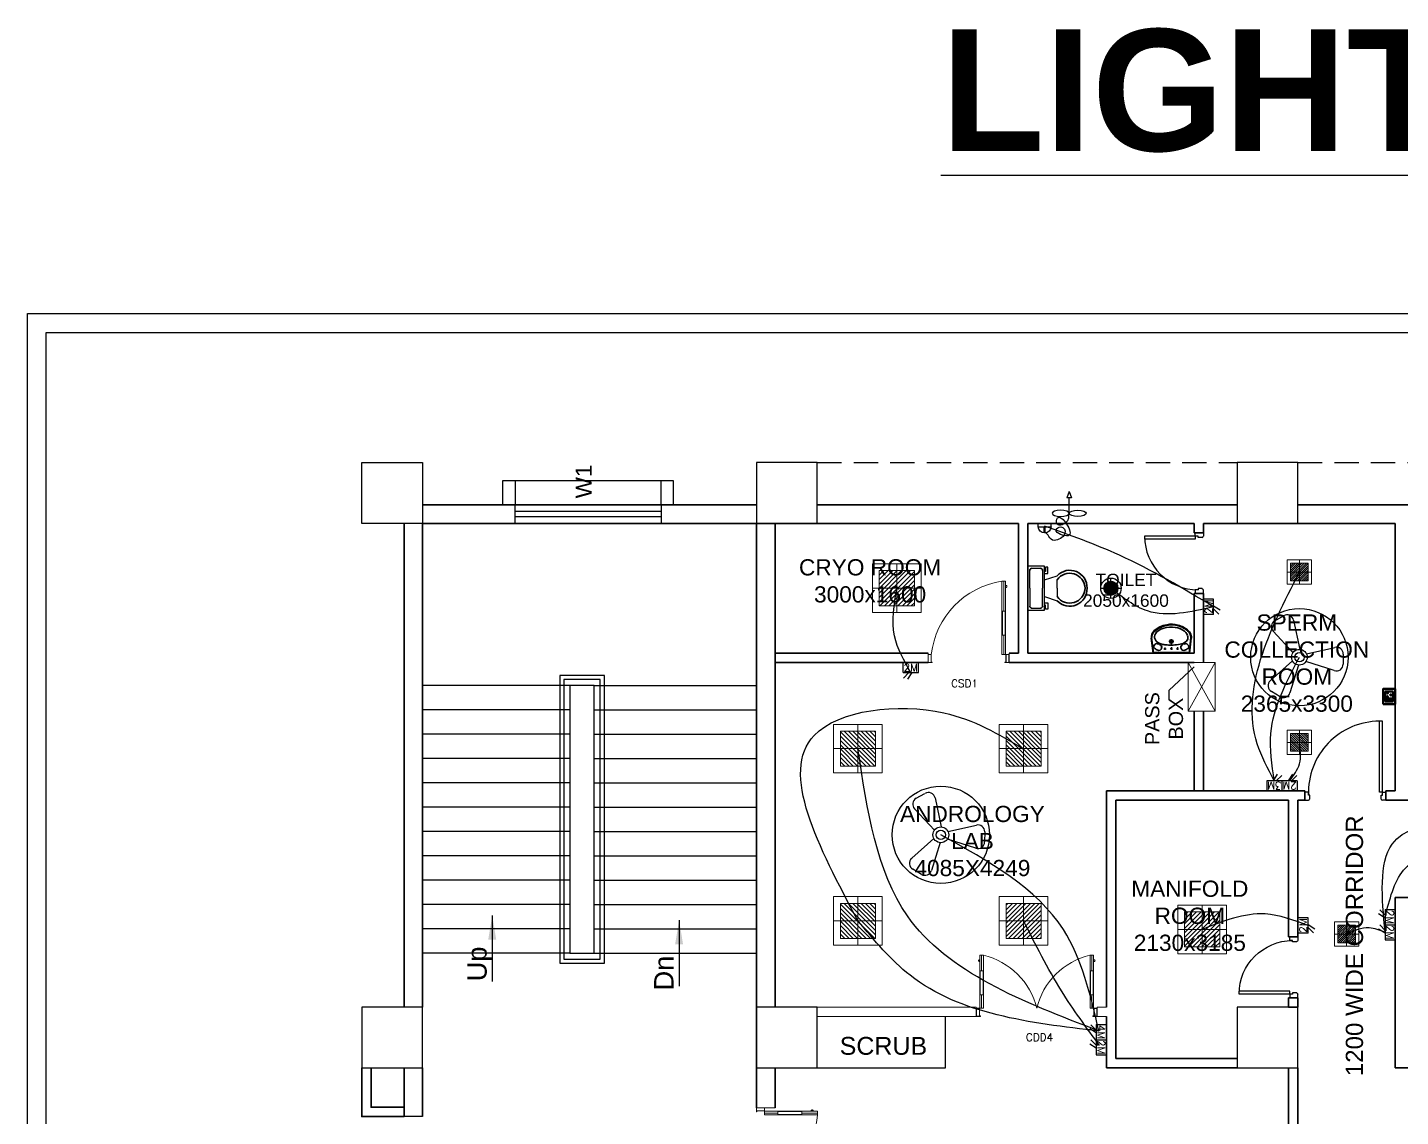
# Model space of a CAD drawing. Extents: x 3550807 to 4078732, y -628171 to -515859.
# Drawn here: x 3604456 to 3621383, y -529289 to -515859 of the extents above; entities that cross this region are included whole.
import ezdxf
from ezdxf.enums import TextEntityAlignment as Align

# ---------------------------------------------------------------- set-up
doc = ezdxf.new("R2010")
doc.units = 0
doc.header["$LTSCALE"] = 6
doc.header["$MEASUREMENT"] = 0
doc.linetypes.add('CONTINU', pattern=[0])
doc.linetypes.add('HIDDEN', pattern=[0.375, 0.25, -0.125])
doc.layers.get('0').update_dxf_attribs({"linetype": 'CONTINUOUS'})
for name, color, linetype, lineweight in [('1200 Door', 144, 'CONTINUOUS', 5), ('Double Leaf Door', 4, 'CONTINUOUS', 18), ('ELE-1 NO 6-16A RAW POWER SOCKET', 1, 'CONTINUOUS', 0), ('ELE-24W EMERGENCY  LED LIGHT', 5, 'CONTINUOUS', 18), ('ELE-24W LED LIGHT', 1, 'CONTINUOUS', 18), ('ELE-36W EMERGENCY  LED LIGHT', 7, 'CONTINUOUS', 18), ('ELE-36W LED LIGHT', 210, 'CONTINUOUS', 18), ('Single Leaf Door', 4, 'CONTINUOUS', 18), ('WALL', 10, 'CONTINUOUS', 35), ('WIN', 151, 'CONTINUOUS', 9)]:
    doc.layers.add(name, color=color, linetype=linetype, lineweight=lineweight)
for name, color, linetype in [('24W RAW POWER', 1, 'CONTINUOUS'), ('24W UPS POWER LIGHT', 5, 'CONTINUOUS'), ('BLOCK HACTH', 10, 'CONTINUOUS'), ('Chajja', 7, 'CONTINUOUS'), ('COL', 5, 'CONTINUOUS'), ('DIM', 7, 'CONTINUOUS'), ('DOOR', 44, 'CONTINUOUS'), ('ELE 36W EMERGENCY LIGHT', 5, 'CONTINUOUS'), ('ELE 36W LED LIGHT', 6, 'CONTINUOUS'), ('ELE-1200MM CEILINGFAN', 6, 'CONTINUOUS'), ('ELE-12W LED', 1, 'CONTINUOUS'), ('ELE-12W LED @ 1', 1, 'CONTINUOUS'), ('ELE-2M RAW P.SB', 40, 'CONTINUOUS'), ('ELE-2M UPS P.SB', 3, 'CONTINUOUS'), ('ELE-3M RAW P.SB', 40, 'CONTINUOUS'), ('ELE-4M RAW P.SB', 7, 'CONTINUOUS'), ('ELE-EXHAUST FAN', 10, 'CONTINUOUS'), ('furniture', 33, 'CONTINUOUS'), ('JOINERY', 7, 'CONTINUOUS'), ('Railing', 21, 'CONTINUOUS'), ('Staircase', 7, 'CONTINUOUS'), ('TITLE', 7, 'CONTINUOUS'), ('walls', 1, 'CONTINUOUS'), ('Window', 161, 'CONTINUOUS')]:
    doc.layers.add(name, color=color, linetype=linetype)
doc.layers.add('ELE-LIGHTING WIRING', color=7, linetype='CONTINUOUS', true_color=0x63d7b6)
doc.styles.add('ARI', font='arial.ttf')
doc.styles.add('ARIAL', font='arial.ttf')
doc.styles.add('ROMANS', font='romans.shx')
doc.styles.get("Standard").update_dxf_attribs({"font": 'SIMPLEX'})
doc.dimstyles.new('int. dim', dxfattribs={"dimtxt": 900, "dimasz": 450, "dimexe": 150, "dimexo": 150, "dimgap": 150, "dimtad": 0, "dimdec": 0, "dimzin": 12, "dimdsep": 46, "dimtxsty": 'ARI', "dimblk": 'ARCHTICK', "dimcen": 1.5, "dimdle": 150, "dimclrd": 256, "dimclre": 256, "dimclrt": 7, "dimazin": 0, "dimtfac": 1, "dimtdec": 0, "dimtix": 1, "dimtmove": 2, "dimatfit": 3, "dimfxl": 0, "dimtolj": 1, "dimtzin": 0, "dimlwd": -1, "dimlwe": -1, "dimarcsym": 0})
doc.dimstyles.new('TEXT', dxfattribs={"dimscale": 0, "dimtxt": 500, "dimasz": 100, "dimexe": 75, "dimexo": 100, "dimgap": 50, "dimtad": 0, "dimdec": 0, "dimzin": 0, "dimdsep": 46, "dimtxsty": 'ARIAL', "dimblk": 'OBLIQUE', "dimcen": 0.09, "dimdle": 100, "dimclrd": 256, "dimclre": 256, "dimclrt": 6, "dimadec": 0, "dimazin": 0, "dimtfac": 1, "dimtdec": 0, "dimtofl": 0, "dimtmove": 2, "dimatfit": 3, "dimfxl": 0, "dimfrac": 2, "dimtolj": 1, "dimtzin": 0, "dimarcsym": 0})

# ---------------------------------------------------------------- blocks, each defined once
blk = doc.blocks.new('_ArchTick')
at = {"color": 0, "linetype": 'ByBlock', "const_width": 0.15}
blk.add_lwpolyline([(-0.5, -0.5), (0.5, 0.5)], dxfattribs=at)
blk = doc.blocks.new('A$C19B8274B')
at = {"layer": 'DOOR', "color": 8}
for p, q in [((-45, 925), (-80, 925)), ((-80, 50), (-80, 925)), ((-45, 50), (-45, 925)), ((-45, 50), (-80, 50)), ((-955, -50), (-955, -47.5)), ((-940, -35), (-942.5, -35)), ((-60, -35), (-57.5, -35)), ((-45, -50), (-45, -47.5))]:
    blk.add_line(p, q, dxfattribs=at)
for points in [[(-940, 15), (-955, 15), (-955, 50), (-1000, 50), (-1000, -50), (-955, -50)], [(-940, -35), (-940, 15)], [(-60, 15), (-45, 15), (-45, 50), (0, 50), (0, -50), (-45, -50)], [(-60, -35), (-60, 15)]]:
    blk.add_lwpolyline(points, dxfattribs=at)
for centre, radius, start, end in [((-80, 50), 875, 90, 182.29244), ((-955, -35), 12.5, 270, 0), ((-45, -35), 12.5, 180, 270)]:
    blk.add_arc(centre, radius, start, end, dxfattribs=at)
blk = doc.blocks.new('750')
at = {"layer": 'DOOR', "color": 8}
for p, q in [((-50, 705), (-47.5, 705)), ((-35, 690), (-35, 692.5)), ((-50, 45), (-47.5, 45)), ((-35, 60), (-35, 57.5)), ((50, 45), (50, 80)), ((50, 80), (675, 80)), ((50, 45), (675, 45)), ((675, 45), (675, 80))]:
    blk.add_line(p, q, dxfattribs=at)
for points in [[(15, 690), (15, 705), (50, 705), (50, 750), (-50, 750), (-50, 705)], [(-35, 690), (15, 690)], [(15, 60), (15, 45), (50, 45), (50, 0), (-50, 0), (-50, 45)], [(-35, 60), (15, 60)]]:
    blk.add_lwpolyline(points, dxfattribs=at)
for centre, radius, start, end in [((-35, 705), 12.5, 180, 270), ((15, 45), 660, 0, 90), ((-35, 45), 12.5, 90, 180)]:
    blk.add_arc(centre, radius, start, end, dxfattribs=at)
blk = doc.blocks.new('_Oblique')
at = {"color": 0, "linetype": 'ByBlock', "lineweight": -2}
blk.add_line((-0.5, -0.5), (0.5, 0.5), dxfattribs=at)
blk = doc.blocks.new('1500x2100x100 DD')
at = {"layer": 'Double Leaf Door'}
for points in [[(49, 264), (54, 264), (54, 560), (49, 560)], [(93, 560), (88, 560), (88, 264), (93, 264)], [(1407, 560), (1412, 560), (1412, 264), (1407, 264)], [(1451, 264), (1446, 264), (1446, 560), (1451, 560)]]:
    blk.add_hatch(color=6, dxfattribs=at).paths.add_polyline_path(points)
at = {"layer": 'Double Leaf Door', "color": 8}
for p, q in [((35, 697), (35, 679)), ((49, 699), (37, 699)), ((49, 100), (49, 754)), ((49, 754), (93, 754)), ((49, 699), (49, 677)), ((71, 560), (71, 754)), ((93, 754), (93, 100)), ((1451, 754), (1407, 754)), ((1407, 754), (1407, 100)), ((1429, 560), (1429, 754)), ((1451, 100), (1451, 754)), ((1451, 699), (1463, 699)), ((1451, 699), (1451, 677)), ((1465, 697), (1465, 679)), ((37, 677), (49, 677)), ((1463, 677), (1451, 677)), ((71, 100), (71, 264)), ((1429, 100), (1429, 264)), ((5, 100), (5, 0)), ((45, 100), (5, 100)), ((5, 0), (45, 0)), ((7, 98), (7, 2)), ((43, 98), (7, 98)), ((7, 2), (45, 2)), ((43, 3), (43, 98)), ((55, 3), (43, 3)), ((45, 5), (45, 100)), ((57, 5), (45, 5)), ((45, 2), (55, 2)), ((45, 0), (57, 0)), ((93, 100), (49, 100)), ((55, 2), (55, 3)), ((57, 0), (57, 5)), ((1407, 100), (1451, 100)), ((1443, 0), (1443, 5)), ((1443, 5), (1455, 5)), ((1455, 0), (1443, 0)), ((1445, 2), (1445, 3)), ((1445, 3), (1457, 3)), ((1455, 2), (1445, 2)), ((1455, 5), (1455, 100)), ((1455, 100), (1495, 100)), ((1493, 2), (1455, 2)), ((1495, 0), (1455, 0)), ((1457, 3), (1457, 98)), ((1457, 98), (1493, 98)), ((1493, 98), (1493, 2)), ((1495, 100), (1495, 0))]:
    blk.add_line(p, q, dxfattribs=at)
at = {"layer": 'Double Leaf Door', "color": 6}
for p, q in [((93, 560), (49, 560)), ((49, 560), (49, 264)), ((54, 264), (54, 560)), ((88, 264), (88, 560)), ((93, 264), (93, 560)), ((1407, 264), (1407, 560)), ((1407, 560), (1451, 560)), ((1412, 264), (1412, 560)), ((1446, 264), (1446, 560)), ((1451, 560), (1451, 264)), ((49, 264), (93, 264)), ((1451, 264), (1407, 264))]:
    blk.add_line(p, q, dxfattribs=at)
at = {"layer": 'Double Leaf Door', "color": 6, "ltscale": 100}
for p, q in [((88, 560), (88, 264)), ((1412, 560), (1412, 264))]:
    blk.add_line(p, q, dxfattribs=at)
at = {"layer": 'Double Leaf Door', "color": 6}
for points in [[(49, 560), (49, 264), (54, 264), (54, 560), (49, 560)], [(93, 560), (93, 264), (88, 264), (88, 560), (93, 560)], [(1407, 560), (1407, 264), (1412, 264), (1412, 560), (1407, 560)], [(1451, 560), (1451, 264), (1446, 264), (1446, 560), (1451, 560)]]:
    blk.add_lwpolyline(points, dxfattribs=at)
at = {"layer": 'Double Leaf Door', "ltscale": 5000}
for points in [[(49, 560), (49, 264), (54, 264), (54, 560), (49, 560)], [(1451, 560), (1451, 264), (1446, 264), (1446, 560), (1451, 560)]]:
    blk.add_lwpolyline(points, dxfattribs=at)
at = {"layer": 'Double Leaf Door', "color": 8}
for centre, radius, start, end in [((35, 688), 3.72, 90, 270), ((37, 697), 1.98, 90, 180), ((37, 679), 1.98, 180, 270), ((-111, -108), 886, 13.5745, 76.6836), ((1611, -108), 886, 103.3164, 166.4255), ((1463, 697), 1.98, 0, 90), ((1463, 679), 1.98, 270, 0), ((1465, 688), 3.72, 270, 90)]:
    blk.add_arc(centre, radius, start, end, dxfattribs=at)
blk = doc.blocks.new('1800x100')
at = {"layer": 'Double Leaf Door'}
for points in [[(101628, -31395), (101633, -31395), (101633, -31098), (101628, -31098)], [(101672, -31098), (101667, -31098), (101667, -31395), (101672, -31395)], [(103256, -31098), (103261, -31098), (103261, -31395), (103256, -31395)], [(103300, -31395), (103295, -31395), (103295, -31098), (103300, -31098)]]:
    blk.add_hatch(color=6, dxfattribs=at).paths.add_polyline_path(points)
at = {"layer": 'Double Leaf Door', "color": 8}
for p, q in [((101613, -30962), (101613, -30980)), ((101628, -30960), (101615, -30960)), ((101628, -31558), (101628, -30904)), ((101628, -30904), (101672, -30904)), ((101628, -30960), (101628, -30982)), ((101650, -31098), (101650, -30904)), ((101672, -30904), (101672, -31558)), ((103300, -30904), (103256, -30904)), ((103256, -30904), (103256, -31558)), ((103278, -31098), (103278, -30904)), ((103300, -31558), (103300, -30904)), ((103300, -30960), (103312, -30960)), ((103300, -30960), (103300, -30982)), ((103314, -30962), (103314, -30980)), ((101615, -30982), (101628, -30982)), ((103312, -30982), (103300, -30982)), ((101650, -31558), (101650, -31395)), ((103278, -31558), (103278, -31395)), ((101584, -31558), (101584, -31658)), ((101624, -31558), (101584, -31558)), ((101586, -31560), (101586, -31656)), ((101622, -31560), (101586, -31560)), ((101622, -31655), (101622, -31560)), ((101624, -31654), (101624, -31558)), ((101636, -31654), (101624, -31654)), ((101672, -31558), (101628, -31558)), ((101636, -31658), (101636, -31654)), ((103256, -31558), (103300, -31558)), ((103292, -31658), (103292, -31654)), ((103292, -31654), (103304, -31654)), ((103304, -31654), (103304, -31558)), ((103304, -31558), (103344, -31558)), ((103306, -31655), (103306, -31560)), ((103306, -31560), (103342, -31560)), ((103342, -31560), (103342, -31656)), ((103344, -31558), (103344, -31658)), ((101584, -31658), (101624, -31658)), ((101586, -31656), (101624, -31656)), ((101634, -31655), (101622, -31655)), ((101624, -31656), (101634, -31656)), ((101624, -31658), (101636, -31658)), ((101634, -31656), (101634, -31655)), ((103304, -31658), (103292, -31658)), ((103294, -31656), (103294, -31655)), ((103294, -31655), (103306, -31655)), ((103304, -31656), (103294, -31656)), ((103342, -31656), (103304, -31656)), ((103344, -31658), (103304, -31658))]:
    blk.add_line(p, q, dxfattribs=at)
at = {"layer": 'Double Leaf Door', "color": 6}
for p, q in [((101672, -31098), (101628, -31098)), ((101628, -31098), (101628, -31395)), ((101633, -31395), (101633, -31098)), ((101667, -31395), (101667, -31098)), ((101672, -31395), (101672, -31098)), ((103256, -31395), (103256, -31098)), ((103256, -31098), (103300, -31098)), ((103261, -31395), (103261, -31098)), ((103295, -31395), (103295, -31098)), ((103300, -31098), (103300, -31395)), ((101628, -31395), (101672, -31395)), ((103300, -31395), (103256, -31395))]:
    blk.add_line(p, q, dxfattribs=at)
at = {"layer": 'Double Leaf Door', "color": 6, "ltscale": 100}
for p, q in [((101667, -31098), (101667, -31395)), ((103261, -31098), (103261, -31395))]:
    blk.add_line(p, q, dxfattribs=at)
at = {"layer": 'Double Leaf Door', "color": 6}
for points in [[(101628, -31098), (101628, -31395), (101633, -31395), (101633, -31098), (101628, -31098)], [(101672, -31098), (101672, -31395), (101667, -31395), (101667, -31098), (101672, -31098)], [(103256, -31098), (103256, -31395), (103261, -31395), (103261, -31098), (103256, -31098)], [(103300, -31098), (103300, -31395), (103295, -31395), (103295, -31098), (103300, -31098)]]:
    blk.add_lwpolyline(points, dxfattribs=at)
at = {"layer": 'Double Leaf Door', "ltscale": 5000}
for points in [[(101628, -31098), (101628, -31395), (101633, -31395), (101633, -31098), (101628, -31098)], [(103300, -31098), (103300, -31395), (103295, -31395), (103295, -31098), (103300, -31098)]]:
    blk.add_lwpolyline(points, dxfattribs=at)
at = {"layer": 'Double Leaf Door', "color": 8}
for centre, radius, start, end in [((101613, -30971), 3.72, 90, 270), ((101615, -30962), 1.98, 90, 180), ((101602, -31796), 894, 15.3848, 85.5115), ((103269, -31727), 822, 90.8957, 168.2081), ((103312, -30962), 1.98, 0, 90), ((103314, -30971), 3.72, 270, 90), ((101615, -30980), 1.98, 180, 270), ((103312, -30980), 1.98, 270, 0)]:
    blk.add_arc(centre, radius, start, end, dxfattribs=at)
blk = doc.blocks.new('1000x2100x100 SD')
at = {"layer": 'Single Leaf Door'}
for points in [[(44, 339), (49, 339), (49, 635), (44, 635)], [(88, 635), (83, 635), (83, 339), (88, 339)]]:
    blk.add_hatch(color=6, dxfattribs=at).paths.add_polyline_path(points)
at = {"layer": 'Single Leaf Door', "color": 8}
for p, q in [((30, 947), (30, 929)), ((44, 949), (32, 949)), ((32, 927), (44, 927)), ((44, 100), (44, 1004)), ((44, 1004), (88, 1004)), ((44, 949), (44, 927)), ((66, 635), (66, 1004)), ((88, 1004), (88, 100)), ((66, 100), (66, 339)), ((0, 100), (0, 0)), ((40, 100), (0, 100)), ((0, 0), (40, 0)), ((2, 98), (2, 2)), ((38, 98), (2, 98)), ((2, 2), (40, 2)), ((38, 3), (38, 98)), ((50, 3), (38, 3)), ((40, 5), (40, 100)), ((52, 5), (40, 5)), ((40, 2), (50, 2)), ((40, 0), (52, 0)), ((88, 100), (44, 100)), ((50, 2), (50, 3)), ((52, 0), (52, 5)), ((948, 5), (960, 5)), ((948, 0), (948, 5)), ((960, 0), (948, 0)), ((950, 3), (962, 3)), ((950, 2), (950, 3)), ((960, 2), (950, 2)), ((960, 5), (960, 100)), ((960, 100), (1000, 100)), ((998, 2), (960, 2)), ((1000, 0), (960, 0)), ((962, 3), (962, 98)), ((962, 98), (998, 98)), ((998, 98), (998, 2)), ((1000, 100), (1000, 0))]:
    blk.add_line(p, q, dxfattribs=at)
at = {"layer": 'Single Leaf Door', "color": 6}
for p, q in [((88, 635), (44, 635)), ((44, 635), (44, 339)), ((49, 339), (49, 635)), ((83, 339), (83, 635)), ((88, 339), (88, 635)), ((44, 339), (88, 339))]:
    blk.add_line(p, q, dxfattribs=at)
at = {"layer": 'Single Leaf Door', "color": 6, "ltscale": 100}
blk.add_line((83, 635), (83, 339), dxfattribs=at)
at = {"layer": 'Single Leaf Door', "color": 6}
for points in [[(44, 635), (44, 339), (49, 339), (49, 635), (44, 635)], [(88, 635), (88, 339), (83, 339), (83, 635), (88, 635)]]:
    blk.add_lwpolyline(points, dxfattribs=at)
at = {"layer": 'Single Leaf Door', "ltscale": 5000}
blk.add_lwpolyline([(44, 635), (44, 339), (49, 339), (49, 635), (44, 635)], dxfattribs=at)
at = {"layer": 'Single Leaf Door', "color": 8}
for centre, radius, start, end in [((30, 938), 3.72, 90, 270), ((32, 947), 1.98, 90, 180), ((32, 929), 1.98, 180, 270), ((-69, -20), 1036, 6.6418, 81.2791)]:
    blk.add_arc(centre, radius, start, end, dxfattribs=at)
blk = doc.blocks.new('rhej')
at = {"color": 8, "lineweight": 25}
for p, q in [((272, 189), (272, 266)), ((272, 266), (298, 266)), ((310, 189), (272, 189)), ((298, 266), (298, 215)), ((298, 215), (310, 215)), ((310, 279), (310, -264)), ((517, 279), (310, 279)), ((336, 228), (336, 8)), ((466, 254), (362, 254)), ((491, 8), (491, 228)), ((517, 8), (517, 279)), ((310, 111), (155, 163)), ((155, 8), (155, 111)), ((155, 8), (155, -96)), ((336, -212), (336, 8)), ((491, 8), (491, -212)), ((517, -264), (517, 8)), ((310, -96), (155, -147)), ((272, -173), (272, -251)), ((310, -173), (272, -173)), ((272, -251), (298, -251)), ((298, -251), (298, -199)), ((298, -199), (310, -199)), ((310, -264), (517, -264)), ((466, -238), (362, -238))]:
    blk.add_line(p, q, dxfattribs=at)
at = {"color": 8, "extrusion": (0, 0, -1)}
for centre, major_axis, start_param, end_param in [((0, 16), (151, -151), 2.319632, 4.738539), ((1, 2), (-134, -134), 0.814663, 3.31238), ((359, 231), (-16.2, -16.2), 0.643501, 2.498091), ((469, 231), (16.2, -16.2), 3.785094, 5.639684), ((0, 0), (-151, -151), 4.686239, 7.105146), ((1, 13), (-134, -134), 4.541602, 7.039318), ((359, -215), (-16.2, -16.2), -0.927295, 0.927295), ((469, -215), (16.2, -16.2), 5.35589, 7.21048)]:
    blk.add_ellipse(centre, major_axis=major_axis, ratio=1, start_param=start_param, end_param=end_param, dxfattribs=at)
blk = doc.blocks.new('u46')
at = {"color": 8, "lineweight": 25}
for p, q in [((-10, 228), (175, 249)), ((-10, 220), (181, 242)), ((-1, -209), (1, 209)), ((57, 81), (29, 81)), ((62, 2), (29, 2)), ((44, 93), (44, 67)), ((44, 14), (44, -13)), ((163, 3), (102, 3)), ((133, -27), (133, 33)), ((62, -73), (29, -73)), ((44, -61), (44, -87)), ((-10, -216), (181, -238)), ((-10, -224), (175, -245))]:
    blk.add_line(p, q, dxfattribs=at)
at = {"color": 8, "extrusion": (0, 0, -1)}
for centre, major_axis, start_param, end_param in [((56, 154), (0, 34), 4.33982, 5.202657), ((145, 128), (1, 126), -1.238036, -0.892193), ((66, 199), (0, 20.7), -1.101507, 0.481509), ((57, 163), (-0.3, 56.9), 0.324902, 0.965135), ((208, 103), (0, 110), -1.431017, -0.436146), ((110, 167), (-6.08, 6.08), 4.867594, 6.265028), ((90, 185), (0, 17.9), 0.880684, 2.260744), ((190, 138), (0, 70.9), -0.405199, 0.56573), ((188, 150), (0, 99.5), -0.132539, 0.848731), ((186, 148), (0.1, 94.4), -0.049658, 0.838116), ((154, 79), (0, 140), 0.557563, 1.193786), ((57, 20), (0, 275), 0.806541, 1.180915), ((50, 14), (0, 294), 0.809856, 1.41441), ((65, 170), (0.3, 49.2), 3.359735, 4.09512), ((44, 81), (0.02, 6.43), 3.139035, 9.42222), ((44, 2), (0.08, 6.43), 3.12883, 9.412015), ((62, 153), (0, 31.9), 2.620328, 3.422401), ((104, 118), (-0.2, 26.8), -1.278641, -0.487266), ((820, -1), (0, 732), -1.56667, -1.474079), ((888, 37), (1, 801), 4.558159, 4.668067), ((96, 136), (0, 7.39), -0.727724, 1.373337), ((387, 48), (0, 296), -1.495794, -1.328336), ((110, 165), (5.47, 5.47), 2.097053, 3.541809), ((133, 3), (0, 21.6), 3.141254, 9.424439), ((133, 3), (-0.1, 15.5), 3.145308, 9.428493), ((133, 3), (0, 10.9), 3.142047372431534, 9.42523267961112), ((13, 7), (0, 298), 1.141495, 1.637774), ((35, 3), (0, 303), 1.155365, 1.952189), ((72, -2), (0, 274), 1.346594, 1.865175), ((56, -148), (0, 34), 4.222121, 5.084958), ((65, -164), (0.1, 49.2), -0.960797, -0.225412), ((145, -122), (0, 126), 4.027191, 4.373034), ((44, -73), (0.02, 6.43), 3.139035, 9.42222), ((62, -147), (-0.1, 31.9), -0.276767, 0.525307), ((104, -111), (0.2, 26.8), 3.628858, 4.420234), ((97, -128), (-0.03, 8.55), 1.455188, 3.796569), ((263, -74), (0, 167), 4.181112, 4.641559), ((110, -161), (-6.08, 6.08), 4.730546, 6.12798), ((111, -159), (6.17, 6.17), 4.354779, 6.027124), ((90, -178), (0, 17.9), 0.880848, 2.260908), ((193, -126), (0, 80.1), 3.554495, 4.299548), ((163, -80), (0, 126), 2.054055, 2.802751), ((56, -13), (0, 287), 1.808981, 2.322804), ((62, -11), (0, 247), 1.579809, 2.112792), ((124, -52), (0, 200), 1.868215, 2.281789), ((66, -193), (0, 20.7), 2.661884, 4.2449), ((57, -157), (0.3, 56.9), 2.176458, 2.816691), ((181, -107), (0, 94.7), 2.890537, 3.362984), ((185, -162), (-0.1, 83.2), 2.850118, 3.264751), ((188, -160), (0, 78.1), 2.562376, 3.231693), ((187, -138), (0, 106), 2.310552, 2.942572), ((172, -117), (0, 123), 2.127435, 2.640092)]:
    blk.add_ellipse(centre, major_axis=major_axis, ratio=1, start_param=start_param, end_param=end_param, dxfattribs=at)
blk = doc.blocks.new('2M UPS SB')
at = {"layer": 'ELE-2M UPS P.SB', "color": 3}
for p, q in [((-134, 160), (-69, 265)), ((-88, 160), (-3, 245)), ((-240, 160), (-240, 0)), ((0, 160), (-240, 160)), ((0, 160), (0, 0))]:
    blk.add_line(p, q, dxfattribs=at)
blk.add_text('2M', height=120, rotation=180, dxfattribs=at).set_placement((-6, 143))
blk = doc.blocks.new('A$C07FB25EA')
at = {"layer": 'ELE-1200MM CEILINGFAN', "color": 3}
for p, q in [((0.26, 2.64), (3.17, 12.07)), ((6.53, 13.37), (9.47, 11.64)), ((9.84, 7.94), (2.36, 1.21)), ((-14.84, -1.03), (-14.81, 2.38)), ((-11.8, 4.55), (-2.22, 1.44)), ((-2.41, -1.1), (-12.04, -3.29)), ((1.96, -12.49), (-0.13, -2.65)), ((2.16, -1.54), (8.87, -8.78)), ((8.31, -12.34), (5.35, -14.02))]:
    blk.add_line(p, q, dxfattribs=at)
at = {"layer": 'ELE-1200MM CEILINGFAN', "color": 5, "ltscale": 10}
blk.add_circle((0, 0), 16.45, dxfattribs=at)
at = {"layer": 'ELE-1200MM CEILINGFAN', "color": 3}
for radius in [2.65, 1.58]:
    blk.add_circle((0, 0), radius, dxfattribs=at)
for centre, start, end in [((5.36, 11.38), 59.5281, 162.5229), ((8.3, 9.66), 311.9493, 59.5281), ((-12.51, 2.36), 71.9493, 179.5281), ((-12.54, -1.05), 179.5281, 282.5229), ((7.18, -10.34), 299.5281, 42.5229), ((4.21, -12.02), 191.9493, 299.5281)]:
    blk.add_arc(centre, 2.3, start, end, dxfattribs=at)
blk = doc.blocks.new('ELE.EMERGENCY 40W LED LIGHT')
at = {"layer": 'ELE-36W EMERGENCY  LED LIGHT'}
h = blk.add_hatch(dxfattribs=at)
h.set_pattern_fill('ANSI31', color=5, scale=300, style=0)
h.paths.add_polyline_path([(-208, -208), (-208, 208), (208, 208), (208, -208)])
for p, q in [((0, 288), (0, -288)), ((-288, 0), (288, 0))]:
    blk.add_line(p, q, dxfattribs=at)
for points in [[(-288, -288), (-288, 288), (288, 288), (288, -288)], [(-208, -208), (-208, 208), (208, 208), (208, -208)]]:
    blk.add_lwpolyline(points, close=True, dxfattribs=at)
blk = doc.blocks.new('light300x600')
at = {"layer": 'ELE-36W LED LIGHT', "lineweight": 0}
for p, q in [((918215, -78407), (918215, -79007)), ((918815, -78407), (918215, -78407)), ((918298, -78491), (918299, -78491)), ((918298, -78544), (918352, -78491)), ((918298, -78597), (918405, -78491)), ((918298, -78650), (918458, -78491)), ((918298, -78703), (918511, -78491)), ((918298, -78756), (918564, -78491)), ((918298, -78809), (918617, -78491)), ((918298, -78862), (918670, -78491)), ((918298, -78916), (918723, -78491)), ((918298, -78491), (918298, -78924)), ((918731, -78491), (918298, -78491)), ((918343, -78924), (918731, -78536)), ((918515, -78407), (918515, -79007)), ((918731, -78924), (918731, -78491)), ((918815, -79007), (918815, -78407)), ((918215, -78707), (918815, -78707)), ((918396, -78924), (918731, -78589)), ((918449, -78924), (918731, -78642)), ((918502, -78924), (918731, -78695)), ((918555, -78924), (918731, -78748)), ((918608, -78924), (918731, -78801)), ((918661, -78924), (918731, -78854)), ((918215, -79007), (918815, -79007)), ((918298, -78924), (918731, -78924)), ((918714, -78924), (918731, -78907))]:
    blk.add_line(p, q, dxfattribs=at)
blk = doc.blocks.new('24w led light')
at = {"layer": 'ELE-24W LED LIGHT', "color": 1, "lineweight": 0}
for p, q in [((159, 159), (-160, 159)), ((-160, 159), (-160, -160)), ((115, 115), (-116, 115)), ((-116, 115), (-116, -116)), ((110, -116), (-116, 110)), ((82, -116), (-116, 82)), ((54, -116), (-116, 54)), ((26, -116), (-116, 26)), ((115, -92), (-92, 115)), ((115, -64), (-64, 115)), ((115, -35), (-35, 115)), ((115, -7), (-7, 115)), ((-1, -160), (-1, 159)), ((115, 21), (21, 115)), ((115, 49), (49, 115)), ((115, 77), (77, 115)), ((115, 106), (106, 115)), ((115, -116), (115, 115)), ((159, -160), (159, 159)), ((-160, -1), (159, -1)), ((-160, -160), (159, -160)), ((-3, -116), (-116, -3)), ((-31, -116), (-116, -31)), ((-59, -116), (-116, -59)), ((-87, -116), (-116, -87)), ((-115, -116), (-116, -115)), ((-116, -116), (115, -116))]:
    blk.add_line(p, q, dxfattribs=at)
blk = doc.blocks.new('24w led emeregency')
at = {"layer": 'ELE-24W EMERGENCY  LED LIGHT'}
h = blk.add_hatch(dxfattribs=at)
h.set_pattern_fill('ANSI31', scale=166.67, style=0)
h.paths.add_polyline_path([(-115, -115), (-115, 115), (115, 115), (115, -115)])
at = {"layer": 'ELE-24W EMERGENCY  LED LIGHT', "color": 5}
for p, q in [((-160, 0), (160, 0)), ((0, 160), (0, -160))]:
    blk.add_line(p, q, dxfattribs=at)
for points in [[(-160, -160), (-160, 160), (160, 160), (160, -160)], [(-115, -115), (-115, 115), (115, 115), (115, -115)]]:
    blk.add_lwpolyline(points, close=True, dxfattribs=at)
blk = doc.blocks.new('18W LED')
at = {"layer": 'ELE-12W LED @ 1'}
h = blk.add_hatch(dxfattribs=at)
h.set_pattern_fill('ANSI31', color=252)
h.set_pattern_definition([(45, (-1135553.9097, 459369.4158), (-2.24506403, 2.24506403), [])])
edge = h.paths.add_edge_path()
edge.add_arc((0, 0), 85.7, 0, 360)
at = {"layer": 'ELE-12W LED', "color": 1}
for p, q in [((-126, 0), (126, 0)), ((0, -126), (0, 126))]:
    blk.add_line(p, q, dxfattribs=at)
for radius in [126, 85.7]:
    blk.add_circle((0, 0), radius, dxfattribs=at)
blk = doc.blocks.new('A$C44D17E71')
at = {"layer": 'ELE-EXHAUST FAN', "color": 1}
for p, q in [((-13.3, 0.72), (-9.75, 2.1)), ((-13.3, 0.72), (-9.75, -0.48)), ((-9.75, 2.1), (-9.75, -0.48)), ((-0.97, 0.81), (-9.75, 0.81)), ((6.62, -9.32), (4.71, -9.31)), ((4.71, -9.31), (4.71, -16.8)), ((6.59, -16.81), (6.62, -9.32)), ((6.61, -12.95), (10.07, -12.97)), ((6.61, -13.55), (10.06, -13.57)), ((6.59, -16.81), (4.71, -16.8))]:
    blk.add_line(p, q, dxfattribs=at)
blk.add_ellipse((-0.97, 5.64), major_axis=(0, -4.83), ratio=0.36355, dxfattribs=at)
at = {"layer": 'ELE-EXHAUST FAN', "color": 1, "extrusion": (0, 0, -1)}
blk.add_ellipse((-0.97, -4.02), major_axis=(0, 4.83), ratio=0.36355, dxfattribs=at)
blk.add_ellipse((6.31, -13.06), major_axis=(0.02, 3.76), ratio=1, start_param=0.079283, end_param=3.06231, dxfattribs=at)
at = {"layer": 'ELE-EXHAUST FAN', "color": 1}
blk.add_open_spline([(-1.04, 0.81), (-0.79, -0.3), (3.44, 2.5), (7.59, -7.04), (-0.96, -5.98), (5.22, 0.41), (14.27, 3.09), (9.16, -9.39), (5.43, -2.53), (11.73, 0.02), (16.82, -10.79), (10.14, -10.71), (10.07, -12.97)], degree=3, knots=[0, 0, 0, 0, 6.261699, 12.352893, 15.787239, 21.858742, 28.752755, 35.678217, 39.225495, 45.354107, 53.693878, 67.421453, 67.421453, 67.421453, 67.421453], dxfattribs=at)
blk = doc.blocks.new('2M SB')
at = {"layer": 'ELE-2M RAW P.SB'}
for p, q in [((-134, 160), (-69, 265)), ((-88, 160), (-3, 245)), ((-240, 160), (-240, 0)), ((0, 160), (-240, 160)), ((0, 160), (0, 0))]:
    blk.add_line(p, q, dxfattribs=at)
blk.add_text('2M', height=120, rotation=180, dxfattribs=at).set_placement((-6, 143))
blk = doc.blocks.new('4SWUEH')
at = {"layer": 'ELE-1 NO 6-16A RAW POWER SOCKET', "color": 30, "lineweight": 50}
for p, q in [((-155, -26), (-121, -26)), ((-155, -124), (-155, -26)), ((-155, -124), (-155, -26)), ((-155, -124), (-121, -124)), ((-121, -124), (-155, -124)), ((-152, -37), (-124, -37)), ((-152, -113), (-152, -37)), ((-152, -40), (-124, -40)), ((-124, -113), (-152, -113)), ((-124, -37), (-124, -113)), ((-121, -26), (-121, -124)), ((-116, -26), (-116, -124)), ((-31, -26), (-116, -26)), ((-116, -124), (-31, -124)), ((-31, -124), (-31, -26))]:
    blk.add_line(p, q, dxfattribs=at)
blk.add_lwpolyline([(-187, 0), (0, 0), (0, -150), (-187, -150)], close=True, dxfattribs=at)
for centre, radius, start, end in [((-97, -56), 5.7, 87.49, 354.7311), ((-93, -52), 4.6, 284.9049, 157.3162), ((-73, -99), 6.62, 127.1584, 52.8416), ((-73, -92), 4.22, 341.4031, 198.5969), ((-53, -52), 4.6, 22.6838, 255.0951), ((-49, -56), 5.7, 185.2689, 92.51)]:
    blk.add_arc(centre, radius, start, end, dxfattribs=at)
blk = doc.blocks.new('TEWSER')
at = {"layer": 'ELE-3M RAW P.SB'}
for p, q in [((0, 0), (125, 0)), ((0, 0), (0, -188)), ((0, -105), (-82, -54)), ((0, -69), (-66, -3)), ((0, -188), (125, -188))]:
    blk.add_line(p, q, dxfattribs=at)
blk.add_text('3M', height=93.8, rotation=270, dxfattribs=at).set_placement((13, -5))
blk = doc.blocks.new('4M P.SB')
at = {"layer": 'ELE-2M RAW P.SB'}
for p, q in [((0, 0), (3.33, 0)), ((0, 0), (0, -5)), ((0, -2.79), (-2.19, -1.44)), ((0, -1.84), (-1.77, -0.07)), ((0, -5), (3.33, -5))]:
    blk.add_line(p, q, dxfattribs=at)
blk.add_text('4M', height=2.5, rotation=270, dxfattribs=at).set_placement((0.35, -0.13))
blk = doc.blocks.new('1232')
at = {"layer": 'BLOCK HACTH', "color": 8}
blk.add_lwpolyline([(-25730, 10610.2), (-25430, 10610.2), (-25430, 13910.2), (-25730, 13910.2)], close=True, dxfattribs=at)
at = {"layer": 'Chajja', "color": 8, "linetype": 'HIDDEN', "ltscale": 200}
for p, q in [((-22680, 16660.2), (-17505, 16660.2)), ((-16755, 16660.2), (-10795, 16660.2))]:
    blk.add_line(p, q, dxfattribs=at)
at = {"layer": 'Chajja', "color": 8, "linetype": 'ByBlock'}
blk.add_line((-26405, 16440.2), (-24605, 16440.2), dxfattribs=at)
for points in [[(-26555, 16140.2), (-26555, 16440.2), (-26405, 16440.2), (-26405, 16140.2)], [(-24605, 16140.2), (-24605, 16440.2), (-24455, 16440.2), (-24455, 16140.2)]]:
    blk.add_lwpolyline(points, dxfattribs=at)
at = {"layer": 'COL', "color": 8}
for points in [[(-27545, 15910.2), (-28295, 15910.2), (-28295, 16660.2), (-27545, 16660.2)], [(-23430, 15910.2), (-22680, 15910.2), (-22680, 16660.2), (-23430, 16660.2)], [(-17505, 15910.2), (-16755, 15910.2), (-16755, 16660.2), (-17505, 16660.2)], [(-28295, 9195.2), (-27545, 9195.2), (-27545, 9945.2), (-28295, 9945.2)], [(-23430, 9195.2), (-22680, 9195.2), (-22680, 9945.2), (-23430, 9945.2)], [(-16755, 9195.2), (-16755, 9945.2), (-17505, 9945.2), (-17505, 9195.2)]]:
    blk.add_lwpolyline(points, close=True, dxfattribs=at)
at = {"layer": 'furniture', "color": 8, "linetype": 'Continuous'}
for p, q in [((-21100, 9195.2), (-21100, 9830.2)), ((-22680, 9195.2), (-21100, 9195.2))]:
    blk.add_line(p, q, dxfattribs=at)
at = {"layer": 'Railing', "color": 8}
for points in [[(-25855, 10485.2), (-25305, 10485.2), (-25305, 14035.2), (-25855, 14035.2)], [(-25805, 10535.2), (-25355, 10535.2), (-25355, 13985.2), (-25805, 13985.2)]]:
    blk.add_lwpolyline(points, close=True, dxfattribs=at)
at = {"layer": 'Staircase', "color": 8, "linetype": 'Continuous'}
for p, q in [((-25730, 13910.2), (-27545, 13910.2)), ((-25430, 13910.2), (-23430, 13910.2)), ((-25730, 13610.2), (-27545, 13610.2)), ((-25430, 13610.2), (-23430, 13610.2)), ((-25730, 13310.2), (-27545, 13310.2)), ((-25430, 13310.2), (-23430, 13310.2)), ((-25730, 13010.2), (-27545, 13010.2)), ((-25430, 13010.2), (-23430, 13010.2)), ((-25730, 12710.2), (-27545, 12710.2)), ((-25430, 12710.2), (-23430, 12710.2)), ((-25730, 12410.2), (-27545, 12410.2)), ((-25430, 12410.2), (-23430, 12410.2)), ((-25730, 12110.2), (-27545, 12110.2)), ((-25430, 12110.2), (-23430, 12110.2)), ((-25730, 11810.2), (-27545, 11810.2)), ((-25430, 11810.2), (-23430, 11810.2)), ((-25730, 11510.2), (-27545, 11510.2)), ((-25430, 11510.2), (-23430, 11510.2)), ((-25730, 11210.2), (-27545, 11210.2)), ((-25430, 11210.2), (-23430, 11210.2)), ((-25730, 10910.2), (-27545, 10910.2)), ((-25430, 10910.2), (-23430, 10910.2)), ((-25730, 10610.2), (-27545, 10610.2)), ((-25430, 10610.2), (-23430, 10610.2))]:
    blk.add_line(p, q, dxfattribs=at)
at = {"layer": 'WALL', "color": 8, "linetype": 'ByBlock'}
for p, q in [((-23430, 16140.2), (-27545, 16140.2)), ((-17505, 16140.2), (-22680, 16140.2)), ((-10795, 16140.2), (-16755, 16140.2)), ((-27775, 15910.2), (-27775, 9945.2)), ((-27545, 15910.2), (-27545, 9945.2)), ((-23430, 15910.2), (-27545, 15910.2)), ((-23430, 15910.2), (-23430, 9945.2)), ((-23200, 15910.2), (-23200, 9945.2)), ((-23200, 15910.2), (-23200, 9945.2)), ((-20200, 15910.2), (-22680, 15910.2)), ((-20200, 14310.2), (-20200, 15910.2)), ((-18035, 15910.2), (-20085, 15910.2)), ((-20085, 14310.2), (-20085, 15910.2)), ((-18035, 15795.2), (-18035, 15910.2)), ((-17920, 15795.2), (-18035, 15795.2)), ((-17920, 15795.2), (-17920, 15910.2)), ((-15555, 15910.2), (-17920, 15910.2)), ((-15555, 12610.2), (-15555, 15910.2)), ((-18035, 14310.2), (-18035, 15045.2)), ((-17920, 15045.2), (-18035, 15045.2)), ((-17920, 14194.2), (-17920, 15045.2)), ((-21315, 14310.2), (-23200, 14310.2)), ((-20200, 14310.2), (-20315, 14310.2)), ((-18035, 14310.2), (-20085, 14310.2)), ((-21315, 14194.2), (-23200, 14194.2)), ((-18035, 14194.2), (-20315, 14194.2)), ((-18035, 12610.2, -101230.8), (-18035, 13594.2, -101230.8)), ((-17920, 12610.2), (-17920, 13594.2)), ((-16669.1, 12610.2), (-19115, 12610.2)), ((-19115, 9945.2), (-19115, 12610.2)), ((-16669.1, 12610.2), (-16669.1, 12495.2)), ((-15555, 12610.2), (-15669.1, 12610.2)), ((-15669.1, 12610.2), (-15669.1, 12495.2)), ((-15555, 12610.2), (-15669.1, 12610.2)), ((-16870, 12495.2), (-19000, 12495.2)), ((-19000, 9310.2), (-19000, 12495.2)), ((-16870, 10810.2), (-16870, 12495.2)), ((-16669.1, 12495.2), (-16755, 12495.2)), ((-16755, 10810.2), (-16755, 12495.2)), ((-15325.9, 12495.2), (-15669.1, 12495.2)), ((-15555, 9195.2), (-15555, 11295.2)), ((-15325, 11295.2), (-15555, 11295.2)), ((-16870, 10810.2), (-16755, 10810.2)), ((-16870, 9945.2), (-16870, 10060.2)), ((-16870, 10060.2), (-16755, 10060.2)), ((-16755, 10060.2), (-16755, 9945.2)), ((-19115, 9195.2), (-19115, 9830.2)), ((-16870, 9945.2), (-16755, 9945.2)), ((-17505, 9310.2), (-19000, 9310.2)), ((-27775, 9195.2), (-27775, 8595.2)), ((-27545, 9195.2), (-27545, 8595.2)), ((-23430, 9194.2), (-23430, 9195.2)), ((-23430, 8704.7), (-23430, 9194.2)), ((-23200, 8704.7), (-23200, 9194.2)), ((-17505, 9195.2), (-19115, 9195.2)), ((-16870, 7855.2), (-16870, 9195.2)), ((-16755, 7855.2), (-16755, 9195.2)), ((-15555, 9195.2), (-10795, 9195.2))]:
    blk.add_line(p, q, dxfattribs=at)
at = {"layer": 'WALL', "color": 8, "lineweight": 0}
for p, q in [((-21020, 15910.2), (-23200, 15910.2)), ((-21315, 14310.2), (-21315, 14194.2)), ((-20315, 14310.2), (-20315, 14194.2)), ((-19000, 12610.2), (-16870, 12610.2)), ((-19000, 12495.2), (-16870, 12495.2)), ((-22680, 9945.2), (-20720, 9945.2)), ((-22680, 9830.2), (-20720, 9830.2)), ((-20720, 9945.2), (-20720, 9830.2)), ((-19230, 9945.2), (-19115, 9945.2)), ((-19230, 9945.2), (-19230, 9830.2)), ((-19230, 9830.2), (-19115, 9830.2)), ((-23315, 9195.2), (-23085, 9195.2)), ((-17505, 9195.2), (-16755, 9195.2)), ((-23430, 8704.7), (-23200, 8704.7))]:
    blk.add_line(p, q, dxfattribs=at)
at = {"layer": 'WALL', "color": 8, "linetype": 'ByBlock'}
for points in [[(-23430, 9195.2), (-23430, 15910.2), (-20600, 15910.2)], [(-28295, 9195.2), (-28295, 8595.2), (-27775, 8595.2)], [(-28180, 9195.2), (-28180, 8710.2), (-27775, 8710.2)]]:
    blk.add_lwpolyline(points, dxfattribs=at)
at = {"layer": 'walls', "color": 8, "linetype": 'Continuous'}
blk.add_line((-27545, 8595.2), (-27775, 8595.2), dxfattribs=at)
at = {"layer": 'WIN', "color": 8, "linetype": 'Continuous'}
for p, q in [((-17775.8, 13594.2), (-18105.8, 14194.2)), ((-18105.8, 13594.2), (-17775.8, 14194.2))]:
    blk.add_line(p, q, dxfattribs=at)
blk.add_lwpolyline([(-18105.8, 13594.2), (-17775.8, 13594.2), (-17775.8, 14194.2), (-18105.8, 14194.2)], close=True, dxfattribs=at)
at = {"layer": 'Window', "color": 8, "linetype": 'Continuous'}
for points in [[(-24605, 16140.2), (-24605, 15910.2), (-26405, 15910.2), (-26405, 16140.2)], [(-24605, 16060.2), (-24605, 15990.2), (-26405, 15990.2), (-26405, 16060.2)]]:
    blk.add_lwpolyline(points, close=True, dxfattribs=at)
at = {"layer": 'DOOR', "color": 8, "rotation": 180}
blk.add_blockref('750', (-17970, 15795.2), dxfattribs=at)
at = {"layer": 'DOOR', "color": 8, "linetype": 'Continuous'}
blk.add_blockref('A$C19B8274B', (-15669.1, 12545.2), dxfattribs=at)
at = {"layer": 'DOOR', "color": 8, "xscale": -1}
blk.add_blockref('750', (-16805, 10060.2), dxfattribs=at)
at = {"layer": 'Double Leaf Door', "color": 8}
blk.add_blockref('1500x2100x100 DD', (-20725, 9830.2), dxfattribs=at)
at = {"layer": 'Double Leaf Door', "color": 8, "rotation": 270}
blk.add_blockref('1800x100', (8228.5, 110288.4), dxfattribs=at)
at = {"layer": 'Single Leaf Door', "color": 8, "xscale": -1}
blk.add_blockref('1000x2100x100 SD', (-20315, 14194.2), dxfattribs=at)
at = {"layer": 'WALL', "color": 8, "linetype": 'ByBlock'}
for name, p, rotation in [('rhej', (-19567.7, 15118), 180), ('u46', (-18312.9, 14320.4), 90)]:
    blk.add_blockref(name, p, dxfattribs=dict(at, rotation=rotation))
at = {"layer": '1200 Door', "color": 8, "linetype": 'ByBlock', "style": 'ROMANS'}
for s, p in [('CSD1', (-21030.5, 13889.3, -35804.4)), ('CDD4', (-20107.2, 9526.3, -35804.4))]:
    blk.add_text(s, height=94.18, dxfattribs=at).set_placement(p)
at = {"layer": 'DIM', "color": 8, "style": 'ARIAL'}
blk.add_text('1200 WIDE CORRIDOR', height=212.5, rotation=90, dxfattribs=at).set_placement((-15888.3, 10701), align=Align.BOTTOM_CENTER)
at = {"layer": 'DIM', "color": 8, "attachment_point": 5, "style": 'ARIAL'}
for s, insert, char_height, width in [('CRYO ROOM 3000x1600', (-22029, 15199.8), 200, 1982.81), ('TOILET\\P2050x1600', (-18874.7, 15084.2), 153, 1626.956), ('SPERM COLLECTION ROOM 2365x3300', (-16768.3, 14185.7), 200, 1980.803), ('ANDROLOGY\\PLAB\\P4085X4249', (-20767.6, 11991.8), 200, 1980.803), ('MANIFOLD\\PROOM\\P2130x3185', (-18087.3, 11070), 200, 1980.803)]:
    blk.add_mtext(s, dxfattribs=dict(at, insert=insert, char_height=char_height, width=width))
at = {"layer": 'DIM', "color": 8, "linetype": 'Continuous', "insert": (-18403.7, 13502.2, -101230.8), "char_height": 175, "width": 1149.25, "attachment_point": 5, "rotation": 90, "style": 'ARIAL'}
blk.add_mtext('PASS BOX', dxfattribs=at)
at = {"layer": 'furniture', "color": 8, "linetype": 'Continuous', "insert": (-21864.8, 9649), "char_height": 220.41, "width": 1257.81, "attachment_point": 5, "style": 'ARIAL'}
blk.add_mtext('\\PSCRUB', dxfattribs=at)
at = {"layer": 'JOINERY', "color": 8, "style": 'ARIAL', "width": 1}
blk.add_text('W1', height=200, rotation=90, dxfattribs=at).set_placement((-25460.7, 16217.6))
at = {"layer": 'Staircase', "color": 8, "style": 'ARIAL'}
for s, p in [('Up', (-26755.6, 10477.2)), ('Dn', (-24452, 10364.7))]:
    blk.add_text(s, height=240, rotation=90, dxfattribs=at).set_placement(p, align=Align.CENTER)
at = {"layer": 'Staircase', "color": 8}
for points in [[(-26687.3, 11075.9, -101230.8), (-26687.3, 10260.5, -101230.8)], [(-24383.7, 11017.1, -101230.8), (-24383.7, 10201.7, -101230.8)]]:
    blk.add_leader(points, dimstyle='int. dim', override={"dimasz": 300, "dimgap": 70, "dimtad": 0}, dxfattribs=at)
at = {"layer": 'WIN', "color": 8, "linetype": 'Continuous'}
blk.add_leader([(-18035, 14139.2, -101230.8), (-18346.5, 13850.6, -101230.8), (-18346.5, 13732.9, -101230.8)], dimstyle='TEXT', override={"dimscale": 1, "dimtxt": 200, "dimasz": 50, "dimfxl": 0.18}, dxfattribs=at)

msp = doc.modelspace()

# ---------------------------------------------------------------- linework, layer by layer
for points in [[(3649537.2, -519387.1), (3649537.2, -551398.5), (3604456, -551398.5), (3604456, -519387.1)], [(3649305.4, -519618.9), (3649305.4, -551166.7), (3604687.8, -551166.7), (3604687.8, -519618.9)]]:
    msp.add_lwpolyline(points, close=True)
at = {"layer": 'ELE-LIGHTING WIRING', "linetype": 'ByBlock'}
for points in [[(3619078, -523001.9), (3617919.5, -522367.5), (3616996, -522008.8)], [(3619827.2, -525148.8), (3619617.8, -524693.2), (3620135.5, -522573.8)], [(3619078, -523001.9), (3618264, -523054.4), (3617813, -522773.8)], [(3619827.2, -525148.8), (3619785, -524564.8), (3620136, -523624.3)], [(3614694.7, -526877, 0), (3614153.9, -524588.3), (3615752.9, -524309.8), (3616729, -524752.5, 0)], [(3617664.8, -528234.6), (3615304.4, -526814.1), (3614694.7, -524752.5, 0)], [(3621193, -527017.8), (3621279.8, -525929.8), (3623042.6, -525781.5), (3625364.3, -525988.8)], [(3617664.8, -528234.6), (3617227.3, -526984), (3615716, -525814.8)], [(3617664.8, -528234.6), (3615336, -527546), (3614694.7, -526877, 0)], [(3621193, -527017.8), (3620995.1, -526962.9), (3620718, -527038.8, 0)]]:
    msp.add_spline(points, degree=3, dxfattribs=at)
at = {"layer": 'ELE-LIGHTING WIRING', "color": 254, "linetype": 'ByBlock', "true_color": 0xdebad0}
for points in [[(3615346.4, -523814.8), (3615145.6, -523362.3), (3615173, -522773.8)], [(3620014.7, -525148.8), (3620137.3, -524938.8), (3620136, -524674.3)], [(3621193, -526830.3), (3621419, -526252.1), (3622666.8, -525988.8)], [(3620243, -526932.4), (3619712.8, -526791), (3618938, -526981.3)], [(3617673.9, -528413.6), (3617203.7, -527738.7), (3616737.2, -526877, 0)]]:
    msp.add_spline(points, degree=3, dxfattribs=at)

# ---------------------------------------------------------------- block references
at = {"linetype": 'ByBlock'}
msp.add_blockref('1232', (3636873, -537884), dxfattribs=at)
at = {"layer": '24W RAW POWER', "lineweight": 9, "xscale": -0.9404388715045132, "yscale": 0.9404388715045132, "zscale": 0.9404388715045132}
for p in [(3620135.5, -522573.8), (3620718, -527038.8, 0)]:
    msp.add_blockref('24w led light', p, dxfattribs=at)
at = {"layer": '24W UPS POWER LIGHT', "lineweight": 9, "xscale": -0.9375000000222322, "yscale": 0.9375000000222322, "zscale": 0.9375000000222322}
msp.add_blockref('24w led emeregency', (3620136, -524674.3), dxfattribs=at)
at = {"layer": 'ELE 36W EMERGENCY LIGHT', "xscale": 1.041666666677768, "yscale": 1.041666666677768, "zscale": 1.041666666677768}
for p in [(3615173, -522773.8), (3616737.2, -526877, 0), (3618938, -526981.3)]:
    msp.add_blockref('ELE.EMERGENCY 40W LED LIGHT', p, dxfattribs=at)
at = {"layer": 'ELE 36W LED LIGHT', "rotation": 89.9999999995464}
for p in [(3535987.3, -1443267.2, 0), (3538029.8, -1443267.2, 0), (3535987.3, -1445391.7, 0)]:
    msp.add_blockref('light300x600', p, dxfattribs=at)
at = {"layer": 'ELE-1 NO 6-16A RAW POWER SOCKET', "color": 3, "linetype": 'ByBlock', "rotation": 90}
msp.add_blockref('4SWUEH', (3621168, -524015.8), dxfattribs=at)
at = {"layer": 'ELE-1200MM CEILINGFAN', "color": 7, "ltscale": 8, "xscale": 36.47592107175105, "yscale": 36.47592107175105, "zscale": 36.47592107175105, "rotation": 180}
for p in [(3620136, -523624.3), (3615716, -525814.8)]:
    msp.add_blockref('A$C07FB25EA', p, dxfattribs=at)
at = {"layer": 'ELE-12W LED', "color": 6}
msp.add_blockref('18W LED', (3617813, -522773.8), dxfattribs=at)
at = {"layer": 'ELE-2M RAW P.SB', "color": 6, "xscale": 0.7812500000005363, "yscale": 0.7812500000005363, "zscale": 0.7812500000005363}
for p, rotation in [((3618953, -523095.7), 269.9999999999998), ((3621318, -526924.1), 89.99999999999979)]:
    msp.add_blockref('2M SB', p, dxfattribs=dict(at, rotation=rotation))
at = {"layer": 'ELE-2M UPS P.SB', "color": 6, "xscale": 0.7812500000005363, "yscale": 0.7812500000005363, "zscale": 0.7812500000005363}
for p, rotation in [((3615252.6, -523689.8), 179.9999999999999), ((3621318, -526736.6), 89.9999999999999), ((3620118, -527026.2), 269.9999999999998), ((3617758, -528341.3), 89.99999999999986)]:
    msp.add_blockref('2M UPS SB', p, dxfattribs=dict(at, rotation=rotation))
msp.add_blockref('2M UPS SB', (3620108.5, -525273.8), dxfattribs=at)
at = {"layer": 'ELE-3M RAW P.SB', "color": 26, "linetype": 'ByBlock', "rotation": 269.9999999999999}
msp.add_blockref('TEWSER', (3619921, -525148.8), dxfattribs=at)
at = {"layer": 'ELE-4M RAW P.SB', "color": 7, "linetype": 'CONTINU', "xscale": 37.50000000011686, "yscale": 37.50000000011686, "zscale": 37.50000000011686}
msp.add_blockref('4M P.SB', (3617633, -528153.8), dxfattribs=at)
at = {"layer": 'ELE-EXHAUST FAN', "xscale": 21.82094173196808, "yscale": 21.82094173196808, "zscale": 21.82094173196808, "rotation": 270}
msp.add_blockref('A$C44D17E71', (3617281, -521871), dxfattribs=at)

# ---------------------------------------------------------------- texts
at = {"layer": 'TITLE', "color": 6, "insert": (3625318.4, -515880.9), "char_height": 1500, "width": 36564.74, "attachment_point": 2, "style": 'ARIAL'}
msp.add_mtext('{\\L\\fArial|b1|i0|c0|p34;LIGHTING LAYOUT}', dxfattribs=at)

doc.saveas('drawing.dxf')
